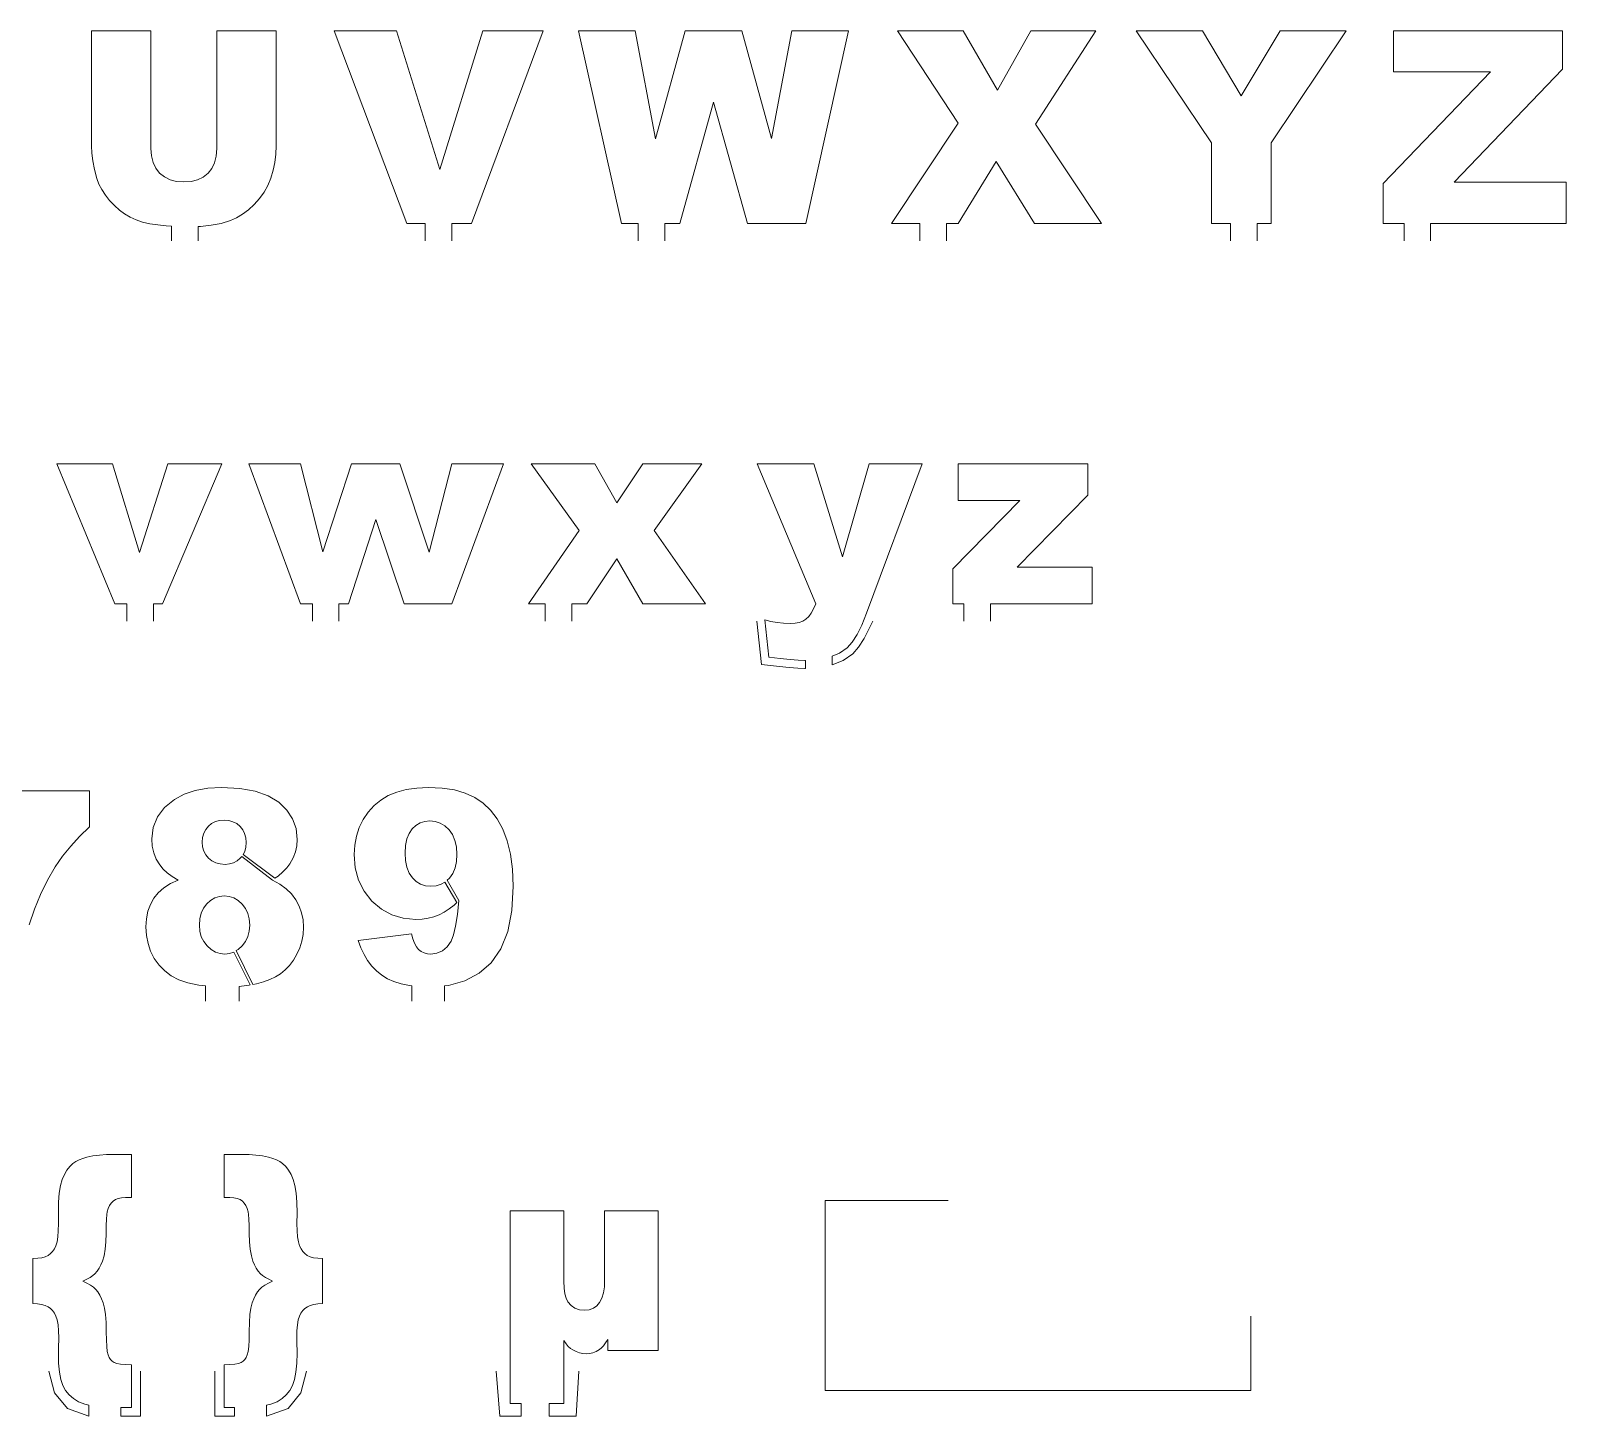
# Model space of a CAD drawing. Extents: x -829 to 1195, y -117 to 323.
# Drawn here: x 709.9 to 1194.6, y -115.8 to 321.7 of the extents above; entities that cross this region are included whole.
import ezdxf

# ---------------------------------------------------------------- set-up
doc = ezdxf.new("R2010")
doc.units = 0
doc.header["$MEASUREMENT"] = 0

msp = doc.modelspace()

# ---------------------------------------------------------------- linework, layer by layer
at = {"color": 7, "linetype": 'Continuous', "lineweight": 0}
for p, q in [((729.049143, 285.429344), (729.049143, 321.745133)), ((729.049143, 321.745133), (747.830306, 321.745133)), ((747.830306, 321.745133), (747.830306, 284.556768)), ((768.647481, 321.745133), (787.428644, 321.745133)), ((768.647481, 284.556768), (768.647481, 321.745133)), ((787.428644, 321.745133), (787.428644, 285.429344)), ((805.669657, 321.745133), (825.323397, 321.745133)), ((828.647497, 260.831005), (805.669657, 321.745133)), ((825.323397, 321.745133), (839.035308, 277.908568)), ((839.035308, 277.908568), (852.581014, 321.745133)), ((871.694588, 321.745133), (849.049159, 260.831005)), ((852.581014, 321.745133), (871.694588, 321.745133)), ((882.809573, 321.745133), (900.676609, 321.745133)), ((896.35528, 260.831005), (882.809573, 321.745133)), ((900.676609, 321.745133), (907.117052, 287.63156)), ((907.117052, 287.63156), (916.507635, 321.745133)), ((916.507635, 321.745133), (934.333119, 321.745133)), ((934.333119, 321.745133), (943.765252, 287.673111)), ((943.765252, 287.673111), (950.205696, 321.745133)), ((950.205696, 321.745133), (968.03118, 321.745133)), ((968.03118, 321.745133), (954.568576, 260.831005)), ((983.562978, 321.745133), (1004.29705, 321.745133)), ((1002.635001, 292.576158), (983.562978, 321.745133)), ((1004.29705, 321.745133), (1015.058823, 303.005521)), ((1015.058823, 303.005521), (1025.571288, 321.745133)), ((1025.571288, 321.745133), (1046.097604, 321.745133)), ((1046.097604, 321.745133), (1027.108685, 292.243748)), ((1058.895381, 321.745133), (1079.795658, 321.745133)), ((1082.621143, 286.343471), (1058.895381, 321.745133)), ((1079.795658, 321.745133), (1092.053276, 301.177266)), ((1092.053276, 301.177266), (1104.352445, 321.745133)), ((1125.169619, 321.745133), (1101.485408, 286.343471)), ((1104.352445, 321.745133), (1125.169619, 321.745133)), ((1140.128103, 321.745133), (1193.396801, 321.745133)), ((1140.128103, 308.739593), (1140.128103, 321.745133)), ((1193.396801, 321.745133), (1193.396801, 309.570618)), ((1136.845554, 273.462584), (1170.668269, 308.739593)), ((1170.668269, 308.739593), (1140.128103, 308.739593)), ((1193.396801, 309.570618), (1159.200125, 273.919648)), ((925.441152, 299.182806), (914.804033, 260.831005)), ((936.119823, 260.831005), (925.441152, 299.182806)), ((981.651621, 260.831005), (1002.635001, 292.576158)), ((1027.108685, 292.243748), (1047.884308, 260.831005)), ((1082.621143, 260.831005), (1082.621143, 286.343471)), ((1101.485408, 286.343471), (1101.485408, 260.831005)), ((729.158215, 283.102474), (729.049143, 285.429344)), ((729.485431, 280.609399), (729.158215, 283.102474)), ((747.830306, 284.556768), (748.003004, 282.201331)), ((748.003004, 282.201331), (748.521096, 280.121172)), ((767.956691, 280.069233), (768.474784, 282.167571)), ((768.474784, 282.167571), (768.647481, 284.556768)), ((787.323468, 282.766169), (787.007938, 280.178305)), ((787.428644, 285.429344), (787.323468, 282.766169)), ((730.030791, 277.95012), (729.485431, 280.609399)), ((730.794295, 275.124635), (730.030791, 277.95012)), ((748.521096, 280.121172), (749.384583, 278.31629)), ((749.384583, 278.31629), (750.593464, 276.786684)), ((750.593464, 276.786684), (752.108786, 275.568713)), ((764.371598, 275.545341), (765.884323, 276.745133)), ((765.884323, 276.745133), (767.093205, 278.261754)), ((767.093205, 278.261754), (767.956691, 280.069233)), ((786.482055, 277.665753), (785.745819, 275.228513)), ((787.007938, 280.178305), (786.482055, 277.665753)), ((1014.684862, 280.401643), (1002.676551, 260.831005)), ((1026.734723, 260.831005), (1014.684862, 280.401643)), ((731.450026, 273.33014), (730.794295, 275.124635)), ((732.336885, 271.561615), (731.450026, 273.33014)), ((733.454874, 269.81906), (732.336885, 271.561615)), ((752.108786, 275.568713), (753.891594, 274.698734)), ((753.891594, 274.698734), (755.941889, 274.176747)), ((755.941889, 274.176747), (758.259669, 274.002751)), ((758.259669, 274.002751), (760.559271, 274.17415)), ((760.559271, 274.17415), (762.596581, 274.688346)), ((762.596581, 274.688346), (764.371598, 275.545341)), ((784.784946, 272.90424), (783.585154, 270.730591)), ((785.745819, 275.228513), (784.784946, 272.90424)), ((1136.845554, 260.831005), (1136.845554, 273.462584)), ((1159.200125, 273.919648), (1194.643338, 273.919648)), ((1194.643338, 273.919648), (1194.643338, 260.831005)), ((734.803991, 268.102474), (733.454874, 269.81906)), ((736.306328, 266.496259), (734.803991, 268.102474)), ((780.468811, 266.835161), (778.649645, 265.171813)), ((782.146442, 268.707564), (780.468811, 266.835161)), ((783.585154, 270.730591), (782.146442, 268.707564)), ((737.883977, 265.084815), (736.306328, 266.496259)), ((739.536937, 263.868143), (737.883977, 265.084815)), ((741.265209, 262.846242), (739.536937, 263.868143)), ((743.138911, 261.999635), (741.265209, 262.846242)), ((745.22816, 261.308845), (743.138911, 261.999635)), ((772.927259, 261.786685), (770.047239, 260.914108)), ((774.878869, 262.647575), (772.927259, 261.786685)), ((776.786331, 263.775951), (774.878869, 262.647575)), ((778.649645, 265.171813), (776.786331, 263.775951)), ((747.532955, 260.773873), (745.22816, 261.308845)), ((750.053298, 260.394718), (747.532955, 260.773873)), ((752.630774, 260.131127), (750.053298, 260.394718)), ((754.343521, 260.000897), (752.630774, 260.131127)), ((754.343521, 255.354414), (754.343521, 260.000897)), ((763.461366, 259.916878), (762.743521, 259.892732)), ((762.743521, 259.892732), (762.743521, 255.354414)), ((766.891941, 260.290839), (763.461366, 259.916878)), ((770.047239, 260.914108), (766.891941, 260.290839)), ((834.463436, 260.831005), (828.647497, 260.831005)), ((834.463436, 255.354414), (834.463436, 260.831005)), ((849.049159, 260.831005), (842.863436, 260.831005)), ((842.863436, 260.831005), (842.863436, 255.354414)), ((901.681202, 260.831005), (896.35528, 260.831005)), ((901.681202, 255.354414), (901.681202, 260.831005)), ((914.804033, 260.831005), (910.081202, 260.831005)), ((910.081202, 260.831005), (910.081202, 255.354414)), ((954.568576, 260.831005), (936.119823, 260.831005)), ((990.544747, 260.831005), (981.651621, 260.831005)), ((990.544747, 255.354414), (990.544747, 260.831005)), ((1002.676551, 260.831005), (998.944747, 260.831005)), ((998.944747, 260.831005), (998.944747, 255.354414)), ((1047.884308, 260.831005), (1026.734723, 260.831005)), ((1088.615528, 260.831005), (1082.621143, 260.831005)), ((1088.615528, 260.831005), (1088.615528, 255.354414)), ((1101.485408, 260.831005), (1097.015528, 260.831005)), ((1097.015528, 260.831005), (1097.015528, 255.354414)), ((1143.414204, 260.831005), (1136.845554, 260.831005)), ((1143.414204, 260.831005), (1143.414204, 255.354414)), ((1194.643338, 260.831005), (1151.814204, 260.831005)), ((1151.814204, 260.831005), (1151.814204, 255.354414)), ((740.234177, 135.331578), (740.234177, 140.811578)), ((748.634177, 140.811578), (748.634177, 135.331578)), ((798.803055, 135.331578), (798.803055, 140.811578)), ((807.203055, 140.811578), (807.203055, 135.331578)), ((872.287925, 135.331578), (872.287925, 140.811578)), ((880.687925, 140.811578), (880.687925, 135.331578)), ((1004.504307, 135.331578), (1004.504307, 140.811578)), ((1012.904307, 140.811578), (1012.904307, 135.331578)), ((954.467229, 120.366342), (954.467229, 122.91617)), ((962.867229, 124.20891), (962.867229, 121.461316)), ((786.229375, 53.553961), (776.495787, 60.969773)), ((776.957643, 61.615879), (786.975525, 54.091366)), ((845.0764, 47.113517), (841.36364, 53.521576)), ((844.374296, 46.444847), (840.608529, 52.906287)), ((779.187108, 20.406822), (774.040041, 30.801079)), ((780.028011, 20.56877), (774.800549, 31.261285)), ((765.046056, 15.331578), (765.046056, 20.117585)), ((775.698368, 19.966697), (775.704839, 15.331578)), ((830.226206, 15.331578), (830.226206, 20.120196)), ((840.490644, 20.141337), (840.486616, 15.331578)), ((728.227988, -115.798012), (728.227988, -112.251711)), ((738.34791, -115.798012), (738.34791, -112.968599)), ((774.252752, -115.798012), (774.252752, -112.968599)), ((784.372674, -115.798012), (784.372674, -112.251711)), ((864.682671, -115.798012), (864.682671, -111.763613)), ((873.588202, -111.763613), (873.588202, -115.798012))]:
    msp.add_line(p, q, dxfattribs=at)
at = {"color": 7, "linetype": 'Continuous', "lineweight": 0, "flags": 128}
for points in [[(740.234177, 140.811578), (736.450826, 140.811578), (718.126726, 184.939002), (735.702903, 184.939002), (744.26246, 156.975013), (753.154427, 184.939002), (770.231989, 184.939002), (751.450826, 140.811578), (748.634177, 140.811578)], [(798.803055, 140.811578), (795.080272, 140.811578), (778.750632, 184.939002), (795.080272, 184.939002), (802.143984, 157.141219), (811.119053, 184.939002), (826.409912, 184.939002), (835.717391, 157.058116), (842.822655, 184.939002), (859.110743, 184.939002), (842.822655, 140.811578), (827.781103, 140.811578), (818.847585, 167.362825), (810.204926, 140.811578), (807.203055, 140.811578)], [(872.287925, 140.811578), (867.076101, 140.811578), (883.073331, 163.914072), (867.907126, 184.939002), (887.976378, 184.939002), (894.956988, 172.639833), (903.142583, 184.939002), (921.799093, 184.939002), (906.715991, 163.914072), (922.879425, 140.811578), (903.142583, 140.811578), (894.956988, 155.022105), (885.400201, 140.811578), (880.687925, 140.811578)], [(954.467229, 122.91617), (954.244152, 122.902991), (952.16659, 122.965318), (949.590413, 123.152299), (946.515621, 123.463933), (942.942213, 123.900221), (941.654124, 135.700775), (943.51614, 135.191772), (945.487227, 134.828199), (947.567387, 134.610055), (949.756618, 134.53734), (951.181046, 134.62304), (952.462643, 134.880138), (953.601407, 135.308635), (954.597338, 135.908531), (955.486794, 136.729168), (956.306133, 137.819889), (957.055354, 139.180692), (957.734457, 140.811579), (939.244152, 184.939002), (957.069637, 184.939002), (966.16936, 155.562271), (974.604263, 184.939002), (991.307864, 184.939002), (973.773238, 137.778337), (972.269602, 134.075082), (970.750385, 131.02626), (969.215586, 128.631869), (967.665205, 126.891911), (965.174727, 125.146758), (962.867229, 124.20891)], [(1004.504307, 140.811578), (1001.011873, 140.811578), (1001.011873, 151.781108), (1022.161458, 173.387756), (1002.673923, 173.387756), (1002.673923, 184.939002), (1043.601901, 184.939002), (1043.601901, 175.049806), (1021.288882, 152.362825), (1044.973092, 152.362825), (1044.973092, 140.811578), (1012.904307, 140.811578)], [(954.467229, 120.366342), (954.281118, 120.355347), (952.036237, 120.422694), (949.369905, 120.616218), (946.233017, 120.934145), (940.630805, 121.618136), (939.133915, 135.331578)], [(975.739606, 135.331578), (972.967389, 129.76819), (971.249903, 127.088795), (969.36853, 124.977371), (966.399744, 122.897054), (962.867229, 121.461316)], [(756.437131, 53.553961), (754.577713, 54.644681), (752.988378, 55.797728), (751.669125, 57.013102), (750.619956, 58.290803), (749.529236, 60.145027), (748.75015, 62.134293), (748.282699, 64.258601), (748.126882, 66.51795), (748.576155, 70.166668), (749.923973, 73.467396), (752.170337, 76.420131), (755.315247, 79.024875), (758.345891, 80.660955), (761.828405, 81.829584), (765.762789, 82.530761), (770.149042, 82.764487), (775.858443, 82.473628), (780.77058, 81.601052), (784.885452, 80.146758), (788.203059, 78.110747), (790.757162, 75.633254), (792.581522, 72.854515), (793.676137, 69.774529), (794.041009, 66.393296), (793.89558, 64.37027), (793.459292, 62.414764), (792.732145, 60.526779), (791.714139, 58.706315), (790.716909, 57.387063), (789.470372, 56.088587), (787.974527, 54.810886), (786.975525, 54.091366)], [(844.374296, 46.444847), (843.549392, 45.659224), (842.001608, 44.412686), (840.433048, 43.373905), (838.843713, 42.54288), (837.181663, 41.906627), (835.39496, 41.45216), (833.483602, 41.17948), (831.447591, 41.088587), (827.514506, 41.45216), (823.900846, 42.54288), (820.606611, 44.360747), (817.631802, 46.905761), (815.168592, 50.006523), (813.409156, 53.491634), (812.353495, 57.361094), (812.001608, 61.614903), (812.180798, 64.580623), (812.718367, 67.411301), (813.614316, 70.106939), (814.868644, 72.667534), (816.437204, 75.008687), (818.275846, 77.045997), (820.384572, 78.779463), (822.763381, 80.209085), (825.438242, 81.327074), (828.435126, 82.125637), (831.754032, 82.604774), (835.39496, 82.764487), (839.739662, 82.568417), (843.632494, 81.980207), (847.073457, 80.999858), (850.06255, 79.627368), (852.686771, 77.82768), (855.033118, 75.565734), (857.101591, 72.84153), (858.89219, 69.655069), (860.337394, 65.9635), (861.369683, 61.723975), (861.989056, 56.936492), (862.195514, 51.601052), (861.761823, 43.904982), (860.460749, 37.312617), (858.292294, 31.823957), (855.256456, 27.439002), (851.45192, 24.085038), (846.97737, 21.689349), (841.832806, 20.251935), (840.490644, 20.141337)], [(679.022422, 81.725706), (728.426854, 81.725706), (728.426854, 70.299113), (725.339077, 67.330796), (722.516189, 64.243019), (719.95819, 61.035782), (717.665081, 57.709085), (715.184991, 53.478649), (712.980178, 49.014487), (711.050642, 44.316599), (709.396383, 39.384986)], [(776.957643, 61.615879), (777.451674, 62.601745), (777.802263, 63.908012), (777.919125, 65.354515), (777.797069, 66.859449), (777.430898, 68.216357), (776.820614, 69.425238), (775.966217, 70.486094), (774.922242, 71.349581), (773.743225, 71.966357), (772.429167, 72.336423), (770.980067, 72.459778), (769.514087, 72.33902), (768.19094, 71.976745), (767.010625, 71.372953), (765.973142, 70.527645), (765.127834, 69.490162), (764.524042, 68.309847), (764.161767, 66.9867), (764.041009, 65.52072), (764.041009, 65.52072)], [(844.453131, 61.656454), (844.297314, 63.99501), (843.829863, 66.06608), (843.050777, 67.869664), (841.960057, 69.405761), (840.645999, 70.632822), (839.196899, 71.509293), (837.612758, 72.035176), (835.893575, 72.21047), (834.282165, 72.052056), (832.813589, 71.576814), (831.487844, 70.784743), (830.304932, 69.675844), (829.332373, 68.250117), (828.637688, 66.507562), (828.220877, 64.448178), (828.08194, 62.071966), (828.226071, 59.667188), (828.658464, 57.563656), (829.379118, 55.761371), (830.388035, 54.260332), (831.612498, 53.078718), (832.979794, 52.234709), (834.489922, 51.728303), (836.142882, 51.559501), (837.854274, 51.723109), (839.415043, 52.213933), (840.608529, 52.906287)], [(764.041009, 65.52072), (764.164364, 64.018382), (764.53443, 62.669265), (765.151206, 61.473369), (766.014693, 60.430692), (767.083339, 59.585384), (768.315594, 58.981592), (769.711456, 58.619317), (771.270926, 58.498559), (772.660296, 58.618019), (773.919818, 58.976398), (775.049492, 59.573698), (776.049319, 60.409916), (776.495787, 60.969773)], [(841.36364, 53.521576), (842.08471, 54.177229), (843.120895, 55.626329), (843.861026, 57.3559), (844.305105, 59.365941), (844.453131, 61.656454), (844.453131, 61.656454)], [(765.046056, 20.117585), (762.939901, 20.344127), (759.527505, 21.058289), (756.686438, 22.058116), (754.284257, 23.335817), (752.188516, 24.883601), (750.399215, 26.701468), (748.916355, 28.789418), (747.75292, 31.077333), (746.921896, 33.495096), (746.423281, 36.042707), (746.257076, 38.720166), (746.412893, 41.297641), (746.880344, 43.669958), (747.65943, 45.837115), (748.75015, 47.799113), (750.16549, 49.553355), (751.918433, 51.097243), (754.00898, 52.430779), (756.437131, 53.553961), (756.437131, 53.553961)], [(786.229375, 53.553961), (788.544558, 52.273663), (790.54551, 50.801191), (792.232231, 49.136544), (793.604721, 47.279722), (794.668173, 45.274875), (795.427782, 43.166149), (795.883547, 40.953545), (796.035469, 38.637063), (795.904323, 36.3894), (795.510884, 34.217049), (794.855154, 32.12001), (793.937131, 30.098282), (792.828232, 28.227177), (791.599873, 26.582008), (790.252055, 25.162773), (788.784776, 23.969473), (787.164278, 22.960557), (785.356799, 22.094473), (783.362339, 21.371222), (781.180898, 20.790803), (780.028011, 20.56877)], [(774.800549, 31.261285), (775.387096, 31.621395), (776.631037, 32.757562), (777.6854, 34.143036), (778.438516, 35.702506), (778.890386, 37.435972), (779.041009, 39.343434), (778.889087, 41.267777), (778.433322, 43.010332), (777.673713, 44.571101), (776.610261, 45.950083), (775.346844, 47.07716), (773.987339, 47.882216), (772.531747, 48.365249), (770.980067, 48.52626), (769.45176, 48.370443), (768.024735, 47.902991), (766.69899, 47.123905), (765.474527, 46.033185), (764.447432, 44.677576), (763.713793, 43.103822), (763.27361, 41.311925), (763.126882, 39.301883), (763.126882, 39.301883)], [(813.289697, 34.481939), (830.117951, 36.601052), (830.507494, 34.964972), (831.011303, 33.588587), (831.629378, 32.471897), (832.361719, 31.614903), (833.195341, 30.978649), (834.117259, 30.524182), (835.127474, 30.251502), (836.225985, 30.160609), (838.150327, 30.417707), (839.851331, 31.189002), (841.328997, 32.474494), (842.583325, 34.274182), (843.362411, 36.214106), (844.037619, 39.000637), (844.608949, 42.633774), (845.0764, 47.113517)], [(763.126882, 39.301883), (763.280102, 37.37884), (763.739763, 35.64018), (764.505864, 34.085903), (765.578405, 32.716011), (766.848315, 31.598022), (768.206522, 30.799459), (769.653024, 30.320322), (771.187823, 30.160609), (772.66549, 30.322918), (774.040041, 30.801079)], [(830.226206, 20.120196), (829.515458, 20.193504), (826.840597, 20.719387), (824.550084, 21.455623), (822.540043, 22.394421), (820.706594, 23.527991), (819.049738, 24.856333), (817.569475, 26.379445), (816.258014, 28.101225), (815.107564, 30.025567), (814.118125, 32.152472), (813.289697, 34.481939), (813.289697, 34.481939)], [(779.187108, 20.406822), (778.868312, 20.345425), (776.480414, 20.027299), (775.698368, 19.966697)], [(728.227988, -112.251711), (726.933568, -111.975265), (724.936511, -111.202671), (723.354967, -110.218426), (722.017536, -109.031619), (720.924219, -107.642249), (720.075015, -106.050317), (719.438762, -104.145452), (718.984295, -101.817284), (718.711615, -99.065812), (718.620722, -95.891037), (718.625915, -95.143115), (718.641497, -94.395192), (718.667467, -93.64727), (718.703824, -92.899347), (718.722003, -92.439687), (718.734987, -91.974832), (718.742778, -91.504784), (718.745375, -91.029541), (718.690839, -88.793565), (718.527231, -86.90558), (718.254551, -85.365587), (717.872799, -84.173585), (717.388467, -83.225698), (716.808048, -82.418045), (716.131542, -81.750628), (715.358949, -81.223447), (714.44612, -80.818322), (713.348907, -80.517076), (712.067311, -80.319707), (710.601331, -80.226217), (710.601331, -65.97414), (712.101071, -65.911813), (713.400846, -65.724832), (714.500656, -65.413198), (715.4005, -64.97691), (716.152318, -64.412072), (716.808048, -63.71479), (717.367692, -62.885064), (717.831248, -61.922893), (718.194821, -60.716608), (718.454517, -59.154541), (718.610334, -57.236691), (718.662273, -54.963059), (718.662273, -53.550317), (718.644094, -53.072477), (718.631109, -52.594638), (718.623319, -52.116799), (718.620722, -51.638959), (718.697332, -48.216176), (718.927162, -45.302394), (719.310213, -42.897616), (719.846483, -41.00184), (720.517796, -39.456653), (721.305971, -38.103641), (722.211009, -36.942803), (723.23291, -35.97414), (724.115874, -35.350871), (725.144267, -34.810705), (726.31809, -34.353641), (727.637342, -33.97968), (729.551296, -33.597928), (731.595098, -33.325248), (733.768748, -33.16164), (736.072245, -33.107104), (741.681663, -33.107104), (741.681663, -46.735912), (739.811857, -46.735912), (738.584797, -46.804732), (737.521345, -47.011189), (736.621501, -47.355286), (735.885265, -47.83702), (735.281473, -48.461588), (734.778963, -49.234181), (734.377734, -50.154801), (734.077785, -51.223447), (733.929759, -52.118097), (733.81809, -53.555511), (733.742779, -55.535687), (733.703825, -58.058627), (733.615528, -60.703624), (733.39219, -63.049971), (733.033811, -65.097668), (732.54039, -66.846716), (732.080729, -68.012748), (731.532772, -69.05932), (730.896518, -69.986432), (730.171968, -70.794084), (729.496761, -71.357623), (728.634572, -71.926356), (727.585403, -72.500282), (726.349253, -73.079403), (727.651625, -73.729939), (728.774807, -74.393461), (729.7188, -75.069967), (730.483602, -75.759458), (731.134139, -76.546335), (731.735334, -77.514998), (732.287186, -78.665448), (732.789697, -79.997685), (733.207806, -81.632467), (733.506456, -83.690552), (733.685645, -86.171941), (733.745375, -89.076633), (733.781733, -91.637228), (733.890805, -93.709597), (734.072591, -95.293738), (734.327093, -96.389652), (734.665995, -97.179126), (735.100985, -97.843946), (735.632062, -98.384112), (736.259226, -98.799624), (737.104534, -99.108662), (738.290043, -99.329403), (739.815753, -99.461847), (741.681663, -99.505995), (741.681663, -112.968599), (738.34791, -112.968599)], [(784.372674, -112.251711), (785.667094, -111.975265), (787.664151, -111.202671), (789.245695, -110.218426), (790.583126, -109.031619), (791.676443, -107.642249), (792.525647, -106.050317), (793.1619, -104.145452), (793.616367, -101.817284), (793.889047, -99.065812), (793.97994, -95.891037), (793.974747, -95.143115), (793.959165, -94.395192), (793.933195, -93.64727), (793.896838, -92.899347), (793.878659, -92.439687), (793.865675, -91.974832), (793.857884, -91.504784), (793.855287, -91.029541), (793.909823, -88.793565), (794.073431, -86.90558), (794.346111, -85.365587), (794.727863, -84.173585), (795.212195, -83.225698), (795.792614, -82.418045), (796.46912, -81.750628), (797.241713, -81.223447), (798.154542, -80.818322), (799.251755, -80.517076), (800.533351, -80.319707), (801.999331, -80.226217), (801.999331, -65.97414), (800.499591, -65.911813), (799.199816, -65.724832), (798.100006, -65.413198), (797.200162, -64.97691), (796.448344, -64.412072), (795.792614, -63.71479), (795.23297, -62.885064), (794.769414, -61.922893), (794.405841, -60.716608), (794.146145, -59.154541), (793.990328, -57.236691), (793.938389, -54.963059), (793.938389, -53.550317), (793.956568, -53.072477), (793.969553, -52.594638), (793.977343, -52.116799), (793.97994, -51.638959), (793.90333, -48.216176), (793.6735, -45.302394), (793.290449, -42.897616), (792.754179, -41.00184), (792.082866, -39.456653), (791.294691, -38.103641), (790.389653, -36.942803), (789.367752, -35.97414), (788.484788, -35.350871), (787.456395, -34.810705), (786.282572, -34.353641), (784.96332, -33.97968), (783.049366, -33.597928), (781.005564, -33.325248), (778.831914, -33.16164), (776.528417, -33.107104), (770.918999, -33.107104), (770.918999, -46.735912), (772.788805, -46.735912), (774.015865, -46.804732), (775.079317, -47.011189), (775.979161, -47.355286), (776.715397, -47.83702), (777.319189, -48.461588), (777.821699, -49.234181), (778.222928, -50.154801), (778.522877, -51.223447), (778.670903, -52.118097), (778.782572, -53.555511), (778.857883, -55.535687), (778.896837, -58.058627), (778.985134, -60.703624), (779.208472, -63.049971), (779.566851, -65.097668), (780.060272, -66.846716), (780.519933, -68.012748), (781.06789, -69.05932), (781.704144, -69.986432), (782.428694, -70.794084), (783.103901, -71.357623), (783.96609, -71.926356), (785.015259, -72.500282), (786.251409, -73.079403), (784.949037, -73.729939), (783.825855, -74.393461), (782.881862, -75.069967), (782.11706, -75.759458), (781.466523, -76.546335), (780.865328, -77.514998), (780.313476, -78.665448), (779.810965, -79.997685), (779.392856, -81.632467), (779.094206, -83.690552), (778.915017, -86.171941), (778.855287, -89.076633), (778.818929, -91.637228), (778.709857, -93.709597), (778.528071, -95.293738), (778.273569, -96.389652), (777.934667, -97.179126), (777.499677, -97.843946), (776.9686, -98.384112), (776.341436, -98.799624), (775.496128, -99.108662), (774.310619, -99.329403), (772.784909, -99.461847), (770.918999, -99.505995), (770.918999, -112.968599), (774.252752, -112.968599)], [(1095.063219, -84.170487), (1095.063219, -107.613505), (960.670655, -107.613505), (960.670655, -47.703569), (999.531156, -47.703569)], [(864.682671, -111.763613), (861.243067, -111.763613), (861.243067, -50.932588), (878.195976, -50.932588), (878.195976, -73.120954), (878.273884, -75.302394), (878.50761, -77.109874), (878.897153, -78.543392), (879.442513, -79.602948), (880.457922, -80.784562), (881.675893, -81.628572), (883.096426, -82.134977), (884.719521, -82.303779), (886.217963, -82.151858), (887.513843, -81.696092), (888.60716, -80.936484), (889.497915, -79.873031), (890.188704, -78.51093), (890.682125, -76.855372), (890.978178, -74.906359), (891.076862, -72.66389), (891.076862, -50.932588), (907.946668, -50.932588), (907.946668, -95.060012), (892.074092, -95.060012), (892.074092, -91.569707), (891.39369, -92.639652), (890.723677, -93.522616), (890.064051, -94.218599), (889.414812, -94.727602), (888.389016, -95.30932), (887.347638, -95.724832), (886.290678, -95.97414), (885.218136, -96.057242), (884.207922, -95.98193), (883.171738, -95.755995), (882.109584, -95.379437), (881.021461, -94.852256), (880.299508, -94.369223), (879.587943, -93.709597), (878.886765, -92.873378), (878.195976, -91.860566), (878.195976, -111.763613), (873.588202, -111.763613)], [(728.227988, -115.798012), (721.473462, -113.318636), (717.425493, -108.359874), (715.603907, -101.578793)], [(738.34791, -115.798012), (744.546884, -115.798012), (744.546884, -101.578793)], [(774.252752, -115.798012), (768.053778, -115.798012), (768.053778, -101.578793)], [(784.372674, -115.798012), (791.1272, -113.318636), (795.175169, -108.359874), (796.996754, -101.578793)], [(864.682671, -115.798012), (857.991201, -115.798012), (856.776811, -101.578793)], [(873.588202, -115.798012), (882.076616, -115.798012), (882.88621, -101.578793)]]:
    msp.add_lwpolyline(points, dxfattribs=at)

doc.saveas('drawing.dxf')
